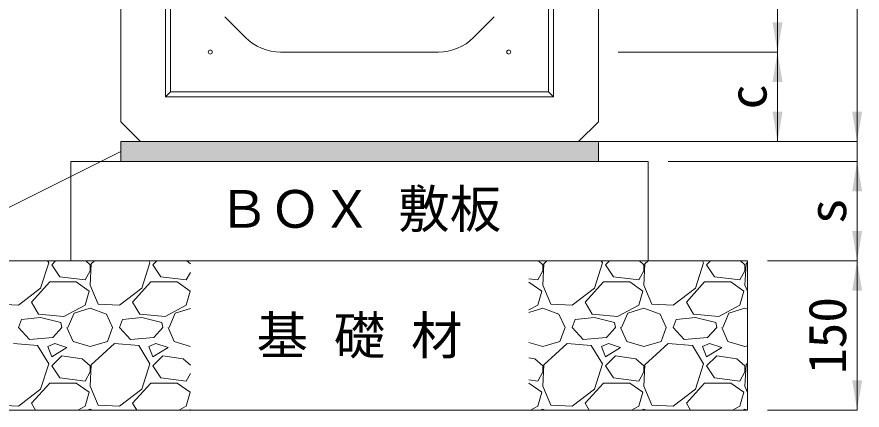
# Model space of a CAD drawing. Units: millimetres at full size; some dimension numbers follow another scale. Extents: x 131935 to 135895, y 49480 to 55368.
# Drawn here: x 133571 to 134420, y 53393 to 53789 of the extents above; entities that cross this region are included whole.
import ezdxf
from ezdxf.enums import TextEntityAlignment as Align

# ---------------------------------------------------------------- set-up
doc = ezdxf.new("R2010")
doc.units = ezdxf.units.MM
doc.header["$LTSCALE"] = 30
doc.layers.add('ハッチング_モルタル', color=30, linetype='Continuous')
doc.layers.add('文字', color=7, linetype='Continuous')
for name, color, linetype, lineweight in [('ハッチング_基礎', 150, 'Continuous', 9), ('寸法線', 7, 'Continuous', 9), ('引出線', 4, 'Continuous', 9), ('本体', 2, 'Continuous', 20), ('舗装・基礎', 3, 'Continuous', 13), ('補助線', 7, 'Continuous', 13)]:
    doc.layers.add(name, color=color, linetype=linetype, lineweight=lineweight)
doc.styles.add('ＭＳ ゴシック', font='')
doc.styles.get('ＭＳ ゴシック').set_extended_font_data('MS Gothic')

# ---------------------------------------------------------------- blocks, each defined once
blk = doc.blocks.new('filled_arrow')
at = {"color": 0, "linetype": 'Continuous', "lineweight": -2}
blk.add_solid([(7.5, 1.25), (0, 0), (7.5, -1.25)], dxfattribs=at)

msp = doc.modelspace()

# ---------------------------------------------------------------- hatches: boundary and pattern name
at = {"layer": 'ハッチング_モルタル'}
msp.add_hatch(color=256, dxfattribs=at).paths.add_polyline_path([(134155.08, 53643.34), (134155.08, 53663.34), (133675.07, 53663.34), (133675.07, 53643.34)])

# ---------------------------------------------------------------- linework, layer by layer
at = {"layer": 'ハッチング_基礎'}
for p, q in [((133602.74, 53541.47), (133601.6, 53543.34)), ((133609.69, 53543.34), (133605.79, 53539.44)), ((133644.4, 53539.44), (133639.95, 53543.34)), ((133648.57, 53543.34), (133645.42, 53540.46)), ((133704.34, 53541.47), (133703.2, 53543.34)), ((133711.29, 53543.34), (133707.39, 53539.44)), ((133745.08, 53540.25), (133741.55, 53543.34)), ((134099.2, 53539.44), (134094.75, 53543.34)), ((134103.37, 53543.34), (134100.22, 53540.46)), ((134159.14, 53541.47), (134158, 53543.34)), ((134166.09, 53543.34), (134162.19, 53539.44)), ((134200.8, 53539.44), (134196.35, 53543.34)), ((134204.97, 53543.34), (134201.82, 53540.46)), ((134260.74, 53541.47), (134259.6, 53543.34)), ((134267.69, 53543.34), (134263.79, 53539.44)), ((134302.4, 53539.44), (134297.95, 53543.34)), ((133594.62, 53516.07), (133602.74, 53541.47)), ((133605.79, 53539.44), (133613.92, 53527.25)), ((133645.42, 53540.46), (133644.4, 53519.12)), ((133644.4, 53533.34), (133644.4, 53539.44)), ((133696.22, 53516.07), (133704.34, 53541.47)), ((133707.39, 53539.44), (133715.52, 53527.25)), ((134100.22, 53540.46), (134099.2, 53519.12)), ((134099.2, 53533.34), (134099.2, 53539.44)), ((134151.02, 53516.07), (134159.14, 53541.47)), ((134162.19, 53539.44), (134170.32, 53527.25)), ((134201.82, 53540.46), (134200.8, 53519.12)), ((134200.8, 53533.34), (134200.8, 53539.44)), ((134252.62, 53516.07), (134260.74, 53541.47)), ((134263.79, 53539.44), (134271.92, 53527.25)), ((134303.42, 53540.46), (134302.4, 53519.12)), ((134302.4, 53533.34), (134302.4, 53539.44)), ((134305.08, 53541.97), (134303.42, 53540.46)), ((133613.92, 53527.25), (133639.32, 53524.2)), ((133639.32, 53524.2), (133644.4, 53533.34)), ((133715.52, 53527.25), (133740.92, 53524.2)), ((133740.92, 53524.2), (133745.08, 53531.68)), ((134085.08, 53525.28), (134094.12, 53524.2)), ((134094.12, 53524.2), (134099.2, 53533.34)), ((134170.32, 53527.25), (134195.72, 53524.2)), ((134195.72, 53524.2), (134200.8, 53533.34)), ((134271.92, 53527.25), (134297.32, 53524.2)), ((134297.32, 53524.2), (134302.4, 53533.34)), ((133585.47, 53501.85), (133603.76, 53522.17)), ((133603.76, 53522.17), (133630.18, 53522.17)), ((133630.18, 53522.17), (133643.38, 53513.02)), ((133644.4, 53519.12), (133652.53, 53499.82)), ((133687.07, 53501.85), (133705.36, 53522.17)), ((133705.36, 53522.17), (133731.78, 53522.17)), ((133731.78, 53522.17), (133744.98, 53513.02)), ((134085.08, 53522.1), (134098.18, 53513.02)), ((134099.2, 53519.12), (134107.33, 53499.82)), ((134141.87, 53501.85), (134160.16, 53522.17)), ((134160.16, 53522.17), (134186.58, 53522.17)), ((134186.58, 53522.17), (134199.78, 53513.02)), ((134200.8, 53519.12), (134208.93, 53499.82)), ((134243.47, 53501.85), (134261.76, 53522.17)), ((134261.76, 53522.17), (134288.18, 53522.17)), ((134288.18, 53522.17), (134301.38, 53513.02)), ((134302.4, 53519.12), (134305.08, 53512.76)), ((133572.26, 53498.8), (133594.62, 53516.07)), ((133643.38, 53513.02), (133639.32, 53498.8)), ((133673.86, 53498.8), (133696.22, 53516.07)), ((133744.98, 53513.02), (133740.92, 53498.8)), ((134098.18, 53513.02), (134094.12, 53498.8)), ((134128.66, 53498.8), (134151.02, 53516.07)), ((134199.78, 53513.02), (134195.72, 53498.8)), ((134230.26, 53498.8), (134252.62, 53516.07)), ((134301.38, 53513.02), (134297.32, 53498.8)), ((133550.93, 53499.82), (133572.26, 53498.8)), ((133592.58, 53489.66), (133585.47, 53501.85)), ((133652.53, 53499.82), (133673.86, 53498.8)), ((133694.18, 53489.66), (133687.07, 53501.85)), ((134107.33, 53499.82), (134128.66, 53498.8)), ((134148.98, 53489.66), (134141.87, 53501.85)), ((134208.93, 53499.82), (134230.26, 53498.8)), ((134250.58, 53489.66), (134243.47, 53501.85)), ((133639.32, 53498.8), (133617.98, 53487.62)), ((133628.14, 53490.67), (133644.4, 53495.75)), ((133644.4, 53495.75), (133660.66, 53489.66)), ((133740.92, 53498.8), (133719.58, 53487.62)), ((133729.74, 53490.67), (133745.08, 53495.46)), ((134094.12, 53498.8), (134085.08, 53494.06)), ((134085.08, 53491.34), (134099.2, 53495.75)), ((134099.2, 53495.75), (134115.46, 53489.66)), ((134195.72, 53498.8), (134174.38, 53487.62)), ((134184.54, 53490.67), (134200.8, 53495.75)), ((134200.8, 53495.75), (134217.06, 53489.66)), ((134297.32, 53498.8), (134275.98, 53487.62)), ((134286.14, 53490.67), (134302.4, 53495.75)), ((134302.4, 53495.75), (134305.08, 53494.75)), ((133572.26, 53476.45), (133575.31, 53484.58)), ((133594.62, 53486.61), (133575.31, 53484.58)), ((133617.98, 53487.62), (133592.58, 53489.66)), ((133614.94, 53481.53), (133594.62, 53486.61)), ((133622.05, 53476.45), (133628.14, 53490.67)), ((133660.66, 53489.66), (133666.75, 53476.45)), ((133673.86, 53476.45), (133676.91, 53484.58)), ((133696.22, 53486.61), (133676.91, 53484.58)), ((133719.58, 53487.62), (133694.18, 53489.66)), ((133716.54, 53481.53), (133696.22, 53486.61)), ((133723.65, 53476.45), (133729.74, 53490.67)), ((134115.46, 53489.66), (134121.55, 53476.45)), ((134128.66, 53476.45), (134131.71, 53484.58)), ((134151.02, 53486.61), (134131.71, 53484.58)), ((134174.38, 53487.62), (134148.98, 53489.66)), ((134171.34, 53481.53), (134151.02, 53486.61)), ((134178.45, 53476.45), (134184.54, 53490.67)), ((134217.06, 53489.66), (134223.15, 53476.45)), ((134230.26, 53476.45), (134233.31, 53484.58)), ((134252.62, 53486.61), (134233.31, 53484.58)), ((134275.98, 53487.62), (134250.58, 53489.66)), ((134272.94, 53481.53), (134252.62, 53486.61)), ((134280.05, 53476.45), (134286.14, 53490.67)), ((133583.44, 53464.26), (133572.26, 53476.45)), ((133615.95, 53476.45), (133606.81, 53466.29)), ((133615.95, 53476.45), (133614.94, 53481.53)), ((133621.03, 53476.45), (133627.13, 53462.22)), ((133661.67, 53462.22), (133666.75, 53476.45)), ((133685.04, 53464.26), (133673.86, 53476.45)), ((133717.55, 53476.45), (133708.41, 53466.29)), ((133717.55, 53476.45), (133716.54, 53481.53)), ((133722.63, 53476.45), (133728.73, 53462.22)), ((134116.47, 53462.22), (134121.55, 53476.45)), ((134139.84, 53464.26), (134128.66, 53476.45)), ((134172.35, 53476.45), (134163.21, 53466.29)), ((134172.35, 53476.45), (134171.34, 53481.53)), ((134177.43, 53476.45), (134183.53, 53462.22)), ((134218.07, 53462.22), (134223.15, 53476.45)), ((134241.44, 53464.26), (134230.26, 53476.45)), ((134273.95, 53476.45), (134264.81, 53466.29)), ((134273.95, 53476.45), (134272.94, 53481.53)), ((134279.03, 53476.45), (134285.13, 53462.22)), ((133606.81, 53466.29), (133583.44, 53464.26)), ((133708.41, 53466.29), (133685.04, 53464.26)), ((134163.21, 53466.29), (134139.84, 53464.26)), ((134264.81, 53466.29), (134241.44, 53464.26)), ((133591.57, 53458.16), (133567.18, 53460.19)), ((133602.74, 53439.87), (133591.57, 53458.16)), ((133608.84, 53460.19), (133601.73, 53457.14)), ((133621.03, 53456.13), (133608.84, 53460.19)), ((133627.13, 53462.22), (133644.4, 53457.14)), ((133644.4, 53457.14), (133661.67, 53462.22)), ((133668.78, 53460.19), (133645.42, 53438.86)), ((133693.17, 53458.16), (133668.78, 53460.19)), ((133704.34, 53439.87), (133693.17, 53458.16)), ((133710.44, 53460.19), (133703.33, 53457.14)), ((133722.63, 53456.13), (133710.44, 53460.19)), ((133728.73, 53462.22), (133745.08, 53457.42)), ((134085.08, 53461.3), (134099.2, 53457.14)), ((134099.2, 53457.14), (134116.47, 53462.22)), ((134123.58, 53460.19), (134100.22, 53438.86)), ((134147.97, 53458.16), (134123.58, 53460.19)), ((134159.14, 53439.87), (134147.97, 53458.16)), ((134165.24, 53460.19), (134158.13, 53457.14)), ((134177.43, 53456.13), (134165.24, 53460.19)), ((134183.53, 53462.22), (134200.8, 53457.14)), ((134200.8, 53457.14), (134218.07, 53462.22)), ((134225.18, 53460.19), (134201.82, 53438.86)), ((134249.57, 53458.16), (134225.18, 53460.19)), ((134260.74, 53439.87), (134249.57, 53458.16)), ((134266.84, 53460.19), (134259.73, 53457.14)), ((134279.03, 53456.13), (134266.84, 53460.19)), ((134285.13, 53462.22), (134302.4, 53457.14)), ((134302.4, 53457.14), (134305.08, 53457.93)), ((133601.73, 53457.14), (133605.79, 53446.98)), ((133605.79, 53446.98), (133621.03, 53456.13)), ((133703.33, 53457.14), (133707.39, 53446.98)), ((133707.39, 53446.98), (133722.63, 53456.13)), ((134158.13, 53457.14), (134162.19, 53446.98)), ((134162.19, 53446.98), (134177.43, 53456.13)), ((134259.73, 53457.14), (134263.79, 53446.98)), ((134263.79, 53446.98), (134279.03, 53456.13)), ((133615.95, 53448), (133605.79, 53437.84)), ((133636.27, 53444.95), (133615.95, 53448)), ((133644.4, 53437.84), (133636.27, 53444.95)), ((133717.55, 53448), (133707.39, 53437.84)), ((133737.87, 53444.95), (133717.55, 53448)), ((133745.08, 53438.65), (133737.87, 53444.95)), ((134091.07, 53444.95), (134085.08, 53445.85)), ((134099.2, 53437.84), (134091.07, 53444.95)), ((134172.35, 53448), (134162.19, 53437.84)), ((134192.67, 53444.95), (134172.35, 53448)), ((134200.8, 53437.84), (134192.67, 53444.95)), ((134273.95, 53448), (134263.79, 53437.84)), ((134294.27, 53444.95), (134273.95, 53448)), ((134302.4, 53437.84), (134294.27, 53444.95)), ((134305.08, 53440.37), (134303.42, 53438.86)), ((133594.62, 53414.47), (133602.74, 53439.87)), ((133605.79, 53437.84), (133613.92, 53425.65)), ((133639.32, 53422.6), (133644.4, 53431.74)), ((133645.42, 53438.86), (133644.4, 53417.52)), ((133644.4, 53431.74), (133644.4, 53437.84)), ((133696.22, 53414.47), (133704.34, 53439.87)), ((133707.39, 53437.84), (133715.52, 53425.65)), ((134094.12, 53422.6), (134099.2, 53431.74)), ((134100.22, 53438.86), (134099.2, 53417.52)), ((134099.2, 53431.74), (134099.2, 53437.84)), ((134151.02, 53414.47), (134159.14, 53439.87)), ((134162.19, 53437.84), (134170.32, 53425.65)), ((134195.72, 53422.6), (134200.8, 53431.74)), ((134201.82, 53438.86), (134200.8, 53417.52)), ((134200.8, 53431.74), (134200.8, 53437.84)), ((134252.62, 53414.47), (134260.74, 53439.87)), ((134263.79, 53437.84), (134271.92, 53425.65)), ((134297.32, 53422.6), (134302.4, 53431.74)), ((134303.42, 53438.86), (134302.4, 53417.52)), ((134302.4, 53431.74), (134302.4, 53437.84)), ((133613.92, 53425.65), (133639.32, 53422.6)), ((133715.52, 53425.65), (133740.92, 53422.6)), ((133740.92, 53422.6), (133745.08, 53430.08)), ((134085.08, 53423.68), (134094.12, 53422.6)), ((134170.32, 53425.65), (134195.72, 53422.6)), ((134271.92, 53425.65), (134297.32, 53422.6)), ((133585.47, 53400.25), (133603.76, 53420.57)), ((133603.76, 53420.57), (133630.18, 53420.57)), ((133630.18, 53420.57), (133643.38, 53411.42)), ((133644.4, 53417.52), (133652.53, 53398.22)), ((133687.07, 53400.25), (133705.36, 53420.57)), ((133705.36, 53420.57), (133731.78, 53420.57)), ((133731.78, 53420.57), (133744.98, 53411.42)), ((134085.08, 53420.5), (134098.18, 53411.42)), ((134099.2, 53417.52), (134107.33, 53398.22)), ((134141.87, 53400.25), (134160.16, 53420.57)), ((134160.16, 53420.57), (134186.58, 53420.57)), ((134186.58, 53420.57), (134199.78, 53411.42)), ((134200.8, 53417.52), (134208.93, 53398.22)), ((134243.47, 53400.25), (134261.76, 53420.57)), ((134261.76, 53420.57), (134288.18, 53420.57)), ((134288.18, 53420.57), (134301.38, 53411.42)), ((134302.4, 53417.52), (134305.08, 53411.16)), ((133572.26, 53397.2), (133594.62, 53414.47)), ((133643.38, 53411.42), (133639.32, 53397.2)), ((133673.86, 53397.2), (133696.22, 53414.47)), ((133744.98, 53411.42), (133740.92, 53397.2)), ((134098.18, 53411.42), (134094.12, 53397.2)), ((134128.66, 53397.2), (134151.02, 53414.47)), ((134199.78, 53411.42), (134195.72, 53397.2)), ((134230.26, 53397.2), (134252.62, 53414.47)), ((134301.38, 53411.42), (134297.32, 53397.2)), ((133550.93, 53398.22), (133572.26, 53397.2)), ((133589.5, 53393.34), (133585.47, 53400.25)), ((133652.53, 53398.22), (133673.86, 53397.2)), ((133691.1, 53393.34), (133687.07, 53400.25)), ((134107.33, 53398.22), (134128.66, 53397.2)), ((134145.9, 53393.34), (134141.87, 53400.25)), ((134208.93, 53398.22), (134230.26, 53397.2)), ((134247.5, 53393.34), (134243.47, 53400.25)), ((133639.32, 53397.2), (133631.94, 53393.34)), ((133641.79, 53393.34), (133644.4, 53394.15)), ((133644.4, 53394.15), (133646.57, 53393.34)), ((133740.92, 53397.2), (133733.54, 53393.34)), ((133743.39, 53393.34), (133745.08, 53393.86)), ((134094.12, 53397.2), (134086.74, 53393.34)), ((134096.59, 53393.34), (134099.2, 53394.15)), ((134099.2, 53394.15), (134101.37, 53393.34)), ((134195.72, 53397.2), (134188.34, 53393.34)), ((134198.19, 53393.34), (134200.8, 53394.15)), ((134200.8, 53394.15), (134202.97, 53393.34)), ((134297.32, 53397.2), (134289.94, 53393.34)), ((134299.79, 53393.34), (134302.4, 53394.15)), ((134302.4, 53394.15), (134304.57, 53393.34))]:
    msp.add_line(p, q, dxfattribs=at)
at = {"layer": '寸法線'}
for p, q in [((134415.08, 53663.34), (134415.08, 54143.34)), ((134335.08, 53753.34), (134335.08, 54053.33)), ((134175.08, 53753.34), (134335.08, 53753.34)), ((134175.08, 53753.34), (134335.08, 53753.34)), ((134335.08, 53663.34), (134335.08, 53753.34)), ((134415.08, 53723.34), (134415.08, 53583.34)), ((134155.07, 53663.34), (134335.08, 53663.34)), ((134175.08, 53663.34), (134415.08, 53663.34)), ((134175.08, 53663.34), (134415.08, 53663.34)), ((134225.08, 53643.34), (134415.08, 53643.34)), ((134225.08, 53643.34), (134415.08, 53643.34)), ((134415.08, 53643.34), (134415.08, 53543.34)), ((134325.08, 53543.34), (134415.08, 53543.34)), ((134325.08, 53543.34), (134415.08, 53543.34)), ((134415.08, 53543.34), (134415.08, 53393.34)), ((134325.08, 53393.34), (134415.08, 53393.34))]:
    msp.add_line(p, q, dxfattribs=at)
at = {"layer": '引出線'}
msp.add_lwpolyline([(133675.07, 53653.34), (133469.3, 53550.53), (133142.09, 53550.53)], dxfattribs=at)
at = {"layer": '本体'}
for p, q in [((133675.07, 53683.34), (133675.07, 54123.34)), ((134155.08, 53683.34), (134155.08, 54123.34)), ((133779.72, 53788.69), (133800.43, 53767.98)), ((134029.72, 53767.98), (134050.43, 53788.69)), ((133835.78, 53753.34), (133994.37, 53753.34)), ((133695.07, 53663.34), (133675.07, 53683.34)), ((134135.07, 53663.34), (134155.08, 53683.34)), ((133695.07, 53663.34), (134135.07, 53663.34))]:
    msp.add_line(p, q, dxfattribs=at)
at = {"layer": '本体', "color": 4, "lineweight": 5}
for p, q in [((133720.07, 53708.34), (133720.07, 54098.35)), ((134110.07, 53708.34), (134110.07, 54098.35)), ((133725.08, 53713.34), (133725.08, 54093.35)), ((134105.08, 53713.34), (134105.08, 54093.35)), ((133720.07, 53708.34), (133725.07, 53713.34)), ((133725.08, 53713.34), (134105.08, 53713.34)), ((134105.07, 53713.34), (134110.07, 53708.34)), ((133720.07, 53708.34), (134110.07, 53708.34))]:
    msp.add_line(p, q, dxfattribs=at)
at = {"layer": '本体', "lineweight": 13}
for p, q in [((134120.07, 53663.34), (133710.07, 53663.34)), ((134120.07, 53663.34), (133710.07, 53663.34)), ((134205.08, 53643.34), (133625.08, 53643.34)), ((133625.08, 53543.34), (133625.08, 53643.34)), ((134205.08, 53543.34), (134205.08, 53643.34)), ((134205.08, 53543.34), (133625.08, 53543.34))]:
    msp.add_line(p, q, dxfattribs=at)
at = {"layer": '本体'}
for centre, start, end in [((133835.78, 53803.34), 224.99709, 270), ((133994.37, 53803.34), 270, 315)]:
    msp.add_arc(centre, 50, start, end, dxfattribs=at)
at = {"layer": '舗装・基礎'}
for p, q in [((134305.08, 53543.34), (133525.08, 53543.34)), ((134305.08, 53393.34), (134305.08, 53543.34)), ((134305.08, 53393.34), (133525.08, 53393.34))]:
    msp.add_line(p, q, dxfattribs=at)
msp.add_lwpolyline([(133675.07, 53663.34), (134155.08, 53663.34), (134155.08, 53643.34), (133675.07, 53643.34)], close=True, dxfattribs=at)
at = {"layer": '補助線', "color": 8}
for centre in [(133765.07, 53753.34), (134065.07, 53753.34)]:
    msp.add_circle(centre, 2, dxfattribs=at)

# ---------------------------------------------------------------- block references
at = {"layer": '寸法線', "xscale": 4, "yscale": 4}
for p, rotation in [((134335.08, 53753.34), 90), ((134335.08, 53753.34), 270), ((134335.08, 53663.34), 90), ((134415.08, 53663.34), 90), ((134415.08, 53663.34), 90), ((134415.08, 53643.34), 270), ((134415.08, 53643.34), 270), ((134415.08, 53543.34), 90), ((134415.08, 53543.34), 270), ((134415.08, 53393.34), 90)]:
    msp.add_blockref('filled_arrow', p, dxfattribs=dict(at, rotation=rotation))
at = {"layer": '引出線', "xscale": 0.2, "yscale": 0.2, "rotation": 206.5}
msp.add_blockref('filled_arrow', (133675.07, 53653.34), dxfattribs=at)

# ---------------------------------------------------------------- texts
at = {"layer": '寸法線', "style": 'ＭＳ ゴシック'}
for s, p in [('c', (134305.08, 53708.34)), ('s', (134385.08, 53593.34)), ('150', (134385.08, 53468.34))]:
    msp.add_text(s, height=37.98, rotation=90, dxfattribs=at).set_placement(p, align=Align.MIDDLE_CENTER)
at = {"layer": '文字', "style": 'ＭＳ ゴシック'}
for s, p in [('ＢＯＸ 敷板', (133915.08, 53595.62)), ('基 礎 材', (133915.08, 53468.34))]:
    msp.add_text(s, height=37.98, dxfattribs=at).set_placement(p, align=Align.MIDDLE_CENTER)

doc.saveas('drawing.dxf')
